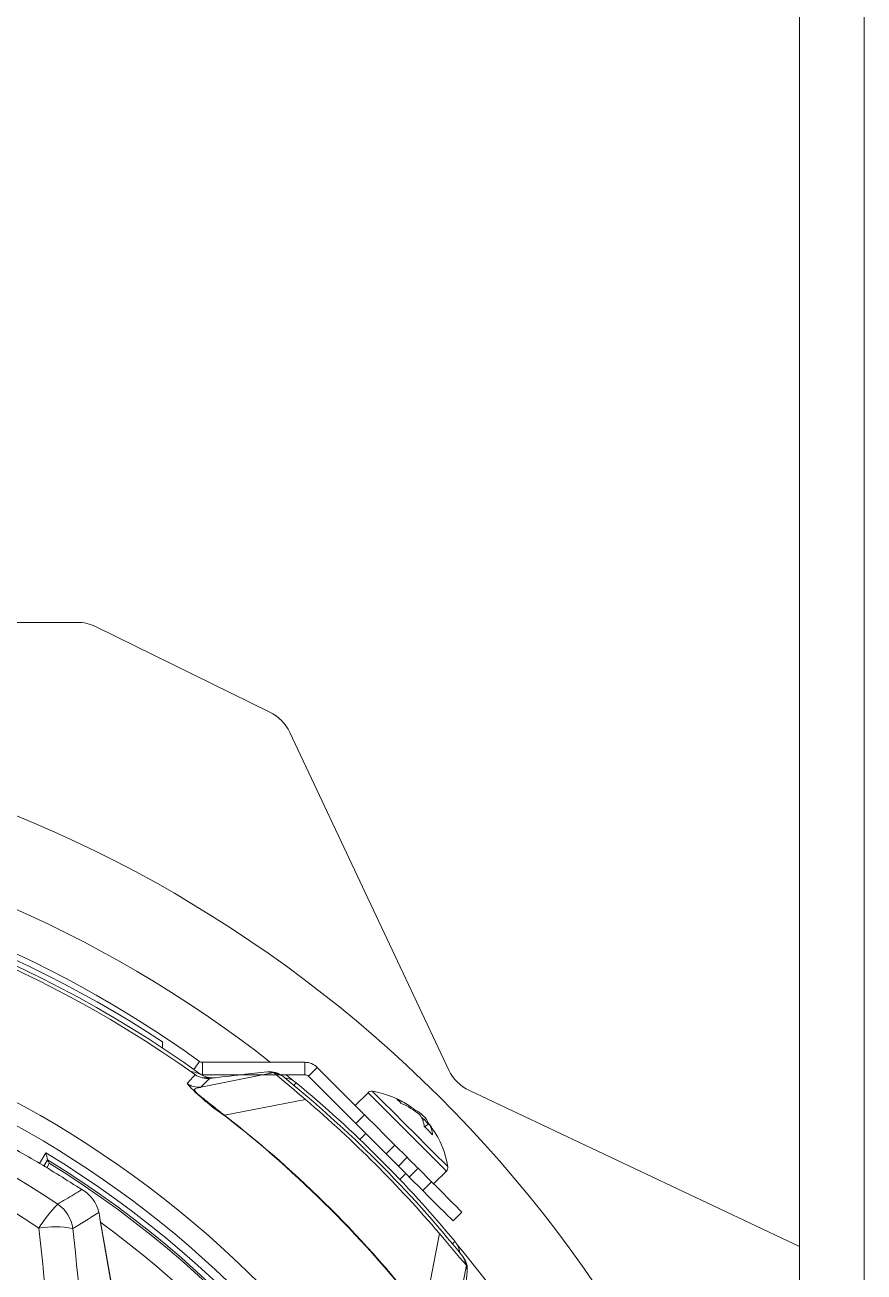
# Model space of a CAD drawing. Extents: x 7 to 113, y 1 to 87.
# Drawn here: x 108.423 to 110.861, y 38.972 to 42.592 of the extents above; entities that cross this region are included whole.
import ezdxf

# ---------------------------------------------------------------- set-up
doc = ezdxf.new("R2010")
doc.units = 0
doc.header["$MEASUREMENT"] = 0
doc.layers.add('OBJECT', color=7, linetype='CONTINUOUS')

msp = doc.modelspace()

# ---------------------------------------------------------------- linework, layer by layer
at = {"layer": 'OBJECT', "lineweight": 15}
for p, q in [((110.6727, 44.9982), (110.6727, 37.1767)), ((110.8607, 44.9982), (110.8607, 36.0256)), ((107.9738, 40.8582), (108.5747, 40.8582)), ((108.6299, 40.8454), (109.1345, 40.5975)), ((109.1925, 40.5386), (109.6546, 39.5588)), ((108.8227, 39.641), (108.8227, 39.6231)), ((108.9304, 39.584), (108.9138, 39.5608)), ((109.2365, 39.5812), (108.9392, 39.5812)), ((108.9392, 39.5812), (108.9392, 39.5452)), ((109.2365, 39.5812), (109.2365, 39.5452)), ((109.2471, 39.5408), (109.2725, 39.5663)), ((109.2725, 39.5663), (109.4096, 39.4292)), ((109.147, 39.5512), (108.9339, 39.5087)), ((108.9392, 39.5452), (108.9358, 39.5453)), ((109.2365, 39.5452), (108.9392, 39.5452)), ((109.2044, 39.5267), (109.1818, 39.5452)), ((109.2471, 39.5408), (109.3841, 39.4038)), ((109.4198, 39.493), (109.3828, 39.456)), ((109.7144, 39.4991), (110.6727, 39.047)), ((109.2385, 39.4729), (109.0029, 39.4277)), ((109.3841, 39.4038), (109.4096, 39.4292)), ((109.556, 39.4399), (109.5575, 39.4417)), ((109.4725, 39.3154), (109.3841, 39.4038)), ((109.5831, 39.4161), (109.579, 39.4123)), ((109.5843, 39.3936), (109.5962, 39.403)), ((109.4132, 39.3747), (109.396, 39.3575)), ((108.4659, 39.2877), (108.4838, 39.3188)), ((109.498, 39.3409), (109.4725, 39.3154)), ((109.4725, 39.3154), (109.5079, 39.28)), ((109.498, 39.3409), (109.5333, 39.3055)), ((108.4891, 39.298), (108.4786, 39.2798)), ((109.5333, 39.3055), (109.5079, 39.28)), ((109.5119, 39.2415), (109.5292, 39.2587)), ((109.5397, 39.2482), (109.5651, 39.2737)), ((109.5397, 39.2482), (109.5786, 39.2093)), ((109.5651, 39.2737), (109.604, 39.2348)), ((109.6105, 39.2283), (109.6475, 39.2653)), ((109.5786, 39.2093), (109.604, 39.2348)), ((109.6924, 39.1464), (109.667, 39.1209)), ((108.8273, 38.063), (108.6411, 39.1288)), ((108.6411, 39.1288), (108.6411, 39.1283)), ((108.8273, 38.0625), (108.6411, 39.1283)), ((109.6274, 39.084), (109.5821, 38.8484)), ((109.7056, 38.9926), (109.6632, 38.7794))]:
    msp.add_line(p, q, dxfattribs=at)
at = {"layer": 'OBJECT', "lineweight": 15, "flags": 128}
for points in [[(109.2044, 39.5144), (109.2079, 39.5186), (109.21, 39.5212), (109.2108, 39.5221)], [(109.4198, 39.493), (109.4204, 39.4925), (109.4287, 39.4841), (109.4464, 39.4664), (109.4718, 39.441), (109.5028, 39.4101), (109.5364, 39.3764), (109.5699, 39.343), (109.6001, 39.3128), (109.6244, 39.2885), (109.6406, 39.2722), (109.6473, 39.2655), (109.6475, 39.2653)], [(109.4327, 39.4972), (109.4341, 39.4958), (109.4447, 39.4852), (109.4649, 39.465), (109.4927, 39.4372), (109.5253, 39.4046), (109.5596, 39.3704), (109.5921, 39.3378), (109.6198, 39.3102), (109.6399, 39.2901), (109.6504, 39.2796), (109.6517, 39.2782)], [(109.4096, 39.4292), (109.4113, 39.4275), (109.4163, 39.4225), (109.4245, 39.4143), (109.4355, 39.4034), (109.4489, 39.39), (109.4641, 39.3747), (109.4807, 39.3581), (109.498, 39.3409)], [(109.5397, 39.2482), (109.5373, 39.2506), (109.5336, 39.2543), (109.5289, 39.259), (109.5238, 39.2641), (109.5186, 39.2693), (109.514, 39.2739), (109.5103, 39.2776), (109.5079, 39.28)], [(109.5651, 39.2737), (109.5627, 39.2761), (109.559, 39.2798), (109.5544, 39.2844), (109.5492, 39.2896), (109.5441, 39.2947), (109.5394, 39.2994), (109.5357, 39.3031), (109.5333, 39.3055)], [(109.667, 39.1209), (109.6653, 39.1226), (109.6602, 39.1277), (109.6521, 39.1358), (109.6411, 39.1468), (109.6277, 39.1602), (109.6124, 39.1755), (109.5958, 39.1921), (109.5786, 39.2093)], [(109.604, 39.2348), (109.6213, 39.2175), (109.6378, 39.201), (109.6531, 39.1857), (109.6665, 39.1723), (109.6775, 39.1613), (109.6857, 39.1531), (109.6907, 39.1481), (109.6924, 39.1464)], [(109.6649, 39.0547), (109.6691, 39.0582), (109.6717, 39.0604), (109.6726, 39.0611)]]:
    msp.add_lwpolyline(points, dxfattribs=at)
at = {"layer": 'OBJECT', "lineweight": 15}
for centre, radius, start, end in [((108.5747, 40.7332), 0.125, 63.8384, 90), ((109.0794, 40.4853), 0.125, 25.2532, 63.8384), ((106.9727, 36.8182), 3.76, 16.2407, 79.9508), ((106.9727, 36.8182), 3.5095, 51.9324, 82.4684), ((106.9727, 36.8182), 3.375, 56.7599, 86.8016), ((106.9727, 36.8582), 3.356, 54.3132, 82.1218), ((106.9727, 36.8182), 3.36, 54.3364, 86.6557), ((106.9727, 36.8182), 3.35, 54.4956, 86.4858), ((106.9727, 36.8182), 3.0068, 19.7991, 86.1975), ((106.9727, 36.8182), 2.9472, 20.4368, 86.0663), ((106.9722, 36.8664), 2.774, 56.1246, 123.8754), ((108.9392, 39.5962), 0.015, 234.3132, 270), ((109.2365, 39.5302), 0.051, 45, 90), ((106.9722, 36.8943), 2.6625, 55.9271, 124.0729), ((114.5789, 34.2288), 7.7659, 136.79553, 137.05543), ((108.9531, 39.5942), 0.06, 234.4956, 276.5184), ((108.9678, 39.5984), 0.062, 234.3364, 269.981), ((115.1302, 33.3007), 8.7712, 134.70627, 134.94612), ((112.0334, 42.8321), 4.3699, 228.6607, 230.2389), ((109.0937, 39.3863), 0.1733, 63.0888, 72.0762), ((106.9727, 36.8182), 3.5, 38.9328, 51.0672), ((109.1712, 39.4744), 0.062, 50.3849, 83.6603), ((109.2365, 39.5302), 0.015, 45, 90), ((109.7677, 39.6121), 0.125, 205.2532, 244.7468), ((109.3073, 39.8933), 0.557, 222.1332, 236.8226), ((106.9727, 36.8182), 3.51, 39.7171, 50.3849), ((109.4304, 39.4824), 0.015, 81.1668, 135), ((109.3924, 39.2379), 0.2624, 54.7075, 81.1668), ((106.9727, 36.8182), 3.4902, 40.4808, 49.5192), ((109.4246, 39.2834), 0.2067, 50.0003, 67.6094), ((109.4629, 39.4218), 0.0664, 37.4948, 52.5052), ((109.4304, 39.2612), 0.2184, 50.0605, 67.0333), ((108.8007, 39.5853), 0.2564, 321.908, 322.0679), ((106.9725, 36.818), 3.3058, 37.8845, 52.1155), ((107.0395, 36.885), 3.2124, 37.675, 52.325), ((109.5239, 39.3695), 0.08, 24.0472, 65.9528), ((109.5072, 39.3857), 0.0765, 6.691, 34.0951), ((109.5468, 39.365), 0.0627, 54.6423, 62.9696), ((109.4197, 39.2789), 0.2133, 35.0772, 40.0294), ((109.4169, 39.2044), 0.2527, 41.157, 48.8434), ((109.5432, 39.367), 0.0641, 3.2971, 34.1668), ((109.4382, 39.2704), 0.2063, 35.2903, 40.0082), ((109.3924, 39.2379), 0.2624, 8.8332, 35.2925), ((100.2824, 37.2092), 8.4684, 14.27971, 14.42483), ((106.9727, 36.8182), 2.9217, 20.6331, 58.8549), ((108.4233, 39.3148), 0.075, 327.7813, 339.592), ((106.9727, 36.8182), 2.9067, 20.6331, 58.5533), ((106.9727, 36.8182), 2.901, 20.2713, 58.3816), ((109.6369, 39.2759), 0.015, 315, 8.8332), ((108.5419, 39.1252), 0.0984, 11.8686, 61.5149), ((108.7973, 38.8953), 0.3911, 135.4921, 148.4974), ((108.4624, 39.0857), 0.1008, 7.4099, 56.2556), ((108.5105, 38.8495), 0.2545, 78.2402, 100.5612), ((249.3529, 54.0068), 141.6755, 186.039846, 186.493154), ((247.863, 53.9231), 140.0872, 186.074569, 186.530409), ((106.9727, 36.8182), 2.841, 20.7614, 53.9816), ((113.1231, 41.9957), 4.5496, 219.7922, 221.308), ((109.6249, 39.0215), 0.062, 6.4417, 39.7171), ((106.9727, 36.8182), 3.5095, 17.5143, 39.5899), ((109.5428, 38.9401), 0.1711, 17.8662, 26.968)]:
    msp.add_arc(centre, radius, start, end, dxfattribs=at)
for centre, major_axis, ratio, start_param, end_param in [((103.9021, 38.591), (4.6065, -2.6595), 0.745432, 0.820323, 0.822517), ((108.6751, 39.3256), (-0.0636, 0.5099), 0.121842, 1.925796, 1.952845)]:
    msp.add_ellipse(centre, major_axis=major_axis, ratio=ratio, start_param=start_param, end_param=end_param, dxfattribs=at)
for points, knots in [([(108.8995, 39.557), (108.9012, 39.5565), (108.9109, 39.5539), (108.9223, 39.5507), (108.93, 39.5485), (108.9316, 39.5481), (108.9316, 39.5481), (108.9317, 39.5481)], [0, 0, 0, 0, 0.115281, 0.642019, 0.819138, 0.96979, 1, 1, 1, 1]), ([(108.9599, 39.5346), (108.9912, 39.5382), (109.0471, 39.5446), (109.103, 39.5509), (109.1276, 39.5538)], [0, 0, 0, 0, 0.56, 1, 1, 1, 1]), ([(109.1276, 39.5538), (109.1357, 39.5538), (109.1518, 39.554), (109.1654, 39.5452), (109.1721, 39.5408)], [0, 0, 0, 0, 0.49976, 1, 1, 1, 1]), ([(108.8942, 39.5196), (108.9003, 39.5161), (108.9126, 39.5089), (108.9268, 39.5088), (108.9339, 39.5087)], [0, 0, 0, 0, 0.5, 1, 1, 1, 1]), ([(108.9339, 39.5087), (108.9339, 39.5087), (108.9337, 39.5087), (108.9257, 39.5062), (108.9124, 39.5067), (108.9168, 39.4978), (108.9252, 39.4896), (108.933, 39.4829), (108.9491, 39.4698), (108.97, 39.4533), (108.9919, 39.4361), (109.0029, 39.4277), (109.0029, 39.4277)], [0, 0, 0, 0, 0.000008, 0.011235, 0.408406, 0.550964, 0.581776, 0.700643, 0.724685, 0.86239, 0.999992, 1, 1, 1, 1]), ([(108.5888, 39.2116), (108.5457, 39.239), (108.4591, 39.2939), (108.3683, 39.3434), (108.3227, 39.3682)], [0, 0, 0, 0, 0.497922, 1, 1, 1, 1]), ([(108.5184, 39.1695), (108.5261, 39.1741), (108.5496, 39.1883), (108.5731, 39.2022), (108.5888, 39.2116)], [0, 0, 0, 0, 0.328344, 1, 1, 1, 1]), ([(109.6953, 39.0177), (109.6997, 39.0109), (109.7085, 38.9973), (109.7083, 38.9812), (109.7082, 38.9731)], [0, 0, 0, 0, 0.499759, 1, 1, 1, 1]), ([(109.6891, 38.8054), (109.6926, 38.8367), (109.699, 38.8926), (109.7054, 38.9485), (109.7082, 38.9731)], [0, 0, 0, 0, 0.56, 1, 1, 1, 1])]:
    msp.add_open_spline(points, degree=3, knots=knots, dxfattribs=at)
for points in [[(108.9382, 39.5365), (108.9761, 39.5364)], [(109.147, 39.5512), (109.1276, 39.5538)], [(108.9339, 39.5087), (108.9339, 39.5087)], [(108.4891, 39.298), (108.4891, 39.298)], [(108.6382, 39.1454), (108.5624, 39.0987)], [(108.6389, 39.1411), (108.6382, 39.1454)], [(109.7082, 38.9731), (109.7056, 38.9926)]]:
    msp.add_open_spline(points, degree=1, dxfattribs=at)

doc.saveas('drawing.dxf')
